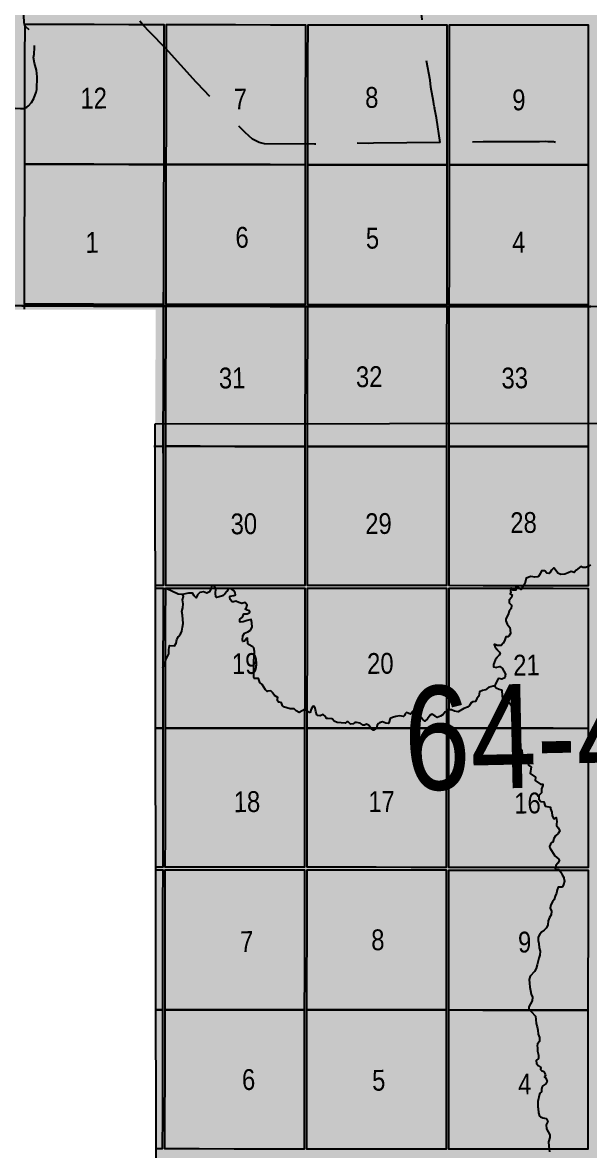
# Model space of a CAD drawing. Extents: x 405326 to 424052, y 6044755 to 6062236.
# Drawn here: x 416564.1 to 416780.8, y 6049829.3 to 6050260.4 of the extents above; entities that cross this region are included whole.
import ezdxf

# ---------------------------------------------------------------- set-up
doc = ezdxf.new("R2010")
doc.units = 0
doc.header["$LTSCALE"] = 5
doc.linetypes.add('DASHED2', pattern=[9.525, 6.35, -3.175])
for name, color, linetype in [('Quarters', 8, 'Continuous'), ('RoadSeg', 57, 'DASHED2'), ('T-WATER', 160, 'Continuous'), ('Townships', 57, 'Continuous')]:
    doc.layers.add(name, color=color, linetype=linetype)
doc.layers.add('ROUTE-MAP-BACKGROUND-H', color=7, linetype='Continuous', true_color=0xf0ebff)
doc.styles.add('120', font='ARIALN.TTF', dxfattribs={"height": 13})

msp = doc.modelspace()

# ---------------------------------------------------------------- hatches: boundary and pattern name
at = {"layer": 'ROUTE-MAP-BACKGROUND-H'}
h = msp.add_hatch(color=256, dxfattribs=at)
h.dxf.hatch_style = 1
h.paths.add_polyline_path([(417500.313, 6050470.993), (417499.828, 6050583.719), (417489.556, 6051448.866), (416064.545, 6051448.577), (416073.609, 6050477.938), (416071.924, 6050150.968), (416104.424, 6050150.804), (416615.018, 6050150.686), (416614.752, 6050098.449), (417501.84, 6050099.469), (417600.187, 6050099.469), (417600.187, 6050157.259), (417501.84, 6050157.777)])
h = msp.add_hatch(color=256, dxfattribs=at)
h.dxf.hatch_style = 1
h.paths.add_polyline_path([(416614.74, 6050107.04), (417600.353, 6050108.36), (417601.524, 6049233.335), (416615.912, 6049232.015)])

# ---------------------------------------------------------------- linework, layer by layer
at = {"layer": 'Quarters', "flags": 128}
for points in [[(416618.069, 6050219.484), (416618.049, 6050206.111), (416604.692, 6050206.153), (416591.335, 6050206.195), (416577.978, 6050206.236), (416564.956, 6050206.277), (416564.981, 6050219.654), (416565.005, 6050233.03), (416565.03, 6050246.407), (416565.055, 6050259.783), (416578.073, 6050259.739), (416591.425, 6050259.694), (416604.777, 6050259.648), (416618.128, 6050259.603), (416618.109, 6050246.23), (416618.089, 6050232.857)], [(416672.182, 6050219.43), (416672.167, 6050206.055), (416658.805, 6050206.069), (416645.442, 6050206.083), (416632.08, 6050206.097), (416619.052, 6050206.11), (416619.072, 6050219.483), (416619.092, 6050232.856), (416619.112, 6050246.229), (416619.132, 6050259.602), (416632.154, 6050259.59), (416645.51, 6050259.578), (416658.867, 6050259.565), (416672.224, 6050259.553), (416672.21, 6050246.178), (416672.196, 6050232.804)], [(416726.281, 6050219.385), (416726.272, 6050206.01), (416712.913, 6050206.021), (416699.554, 6050206.032), (416686.195, 6050206.043), (416673.171, 6050206.054), (416673.185, 6050219.429), (416673.199, 6050232.803), (416673.213, 6050246.178), (416673.228, 6050259.552), (416686.247, 6050259.542), (416699.601, 6050259.531), (416712.955, 6050259.521), (416726.309, 6050259.511), (416726.3, 6050246.135), (416726.291, 6050232.76)], [(416780.365, 6050219.352), (416780.36, 6050205.977), (416767.005, 6050205.985), (416753.65, 6050205.993), (416740.295, 6050206.001), (416727.275, 6050206.009), (416727.284, 6050219.384), (416727.294, 6050232.759), (416727.303, 6050246.135), (416727.313, 6050259.51), (416740.329, 6050259.502), (416753.68, 6050259.494), (416767.031, 6050259.487), (416780.381, 6050259.479), (416780.376, 6050246.103), (416780.371, 6050232.728)], [(416617.99, 6050165.993), (416617.97, 6050152.62), (416604.608, 6050152.658), (416591.246, 6050152.696), (416577.884, 6050152.734), (416564.856, 6050152.771), (416564.881, 6050166.147), (416564.906, 6050179.524), (416564.931, 6050192.9), (416564.956, 6050206.277), (416577.978, 6050206.236), (416591.335, 6050206.195), (416604.692, 6050206.153), (416618.049, 6050206.111), (416618.029, 6050192.739), (416618.009, 6050179.366)], [(416672.125, 6050165.932), (416672.111, 6050152.558), (416658.743, 6050152.573), (416645.375, 6050152.589), (416632.007, 6050152.604), (416618.973, 6050152.619), (416618.993, 6050165.992), (416619.013, 6050179.365), (416619.032, 6050192.738), (416619.052, 6050206.11), (416632.08, 6050206.097), (416645.442, 6050206.083), (416658.805, 6050206.069), (416672.167, 6050206.055), (416672.153, 6050192.681), (416672.139, 6050179.306)], [(416726.244, 6050165.884), (416726.235, 6050152.508), (416712.876, 6050152.517), (416699.517, 6050152.525), (416686.148, 6050152.541), (416673.114, 6050152.556), (416673.128, 6050165.931), (416673.143, 6050179.306), (416673.157, 6050192.68), (416673.171, 6050206.054), (416686.195, 6050206.043), (416699.554, 6050206.032), (416712.913, 6050206.021), (416726.272, 6050206.01), (416726.262, 6050192.634), (416726.253, 6050179.259)], [(416780.344, 6050165.85), (416780.339, 6050152.475), (416766.98, 6050152.483), (416753.621, 6050152.491), (416740.262, 6050152.5), (416727.238, 6050152.508), (416727.247, 6050165.883), (416727.256, 6050179.258), (416727.266, 6050192.634), (416727.275, 6050206.009), (416740.295, 6050206.001), (416753.65, 6050205.993), (416767.005, 6050205.985), (416780.36, 6050205.977), (416780.355, 6050192.601), (416780.349, 6050179.226)]]:
    msp.add_lwpolyline(points, close=True, dxfattribs=at)
at = {"layer": 'Quarters'}
for points in [[(416617.977, 6050157.379), (416617.97, 6050152.62), (416604.608, 6050152.658), (416591.246, 6050152.696), (416577.884, 6050152.734), (416564.856, 6050152.771), (416564.865, 6050157.368)], [(416672.116, 6050157.391), (416672.111, 6050152.558), (416658.743, 6050152.573), (416645.375, 6050152.589), (416632.007, 6050152.604), (416618.973, 6050152.619), (416618.98, 6050157.38)], [(416726.238, 6050157.402), (416726.235, 6050152.508), (416712.876, 6050152.517), (416699.517, 6050152.525), (416686.148, 6050152.541), (416673.114, 6050152.556), (416673.119, 6050157.391)], [(416780.341, 6050157.414), (416780.339, 6050152.475), (416766.98, 6050152.483), (416753.621, 6050152.491), (416740.262, 6050152.5), (416727.238, 6050152.508), (416727.241, 6050157.403)], [(416614.307, 6050098.45), (416617.892, 6050098.439), (416617.888, 6050095.751)], [(416614.752, 6050098.449), (416617.892, 6050098.439), (416617.873, 6050085.061), (416617.854, 6050071.683), (416617.836, 6050058.305), (416617.817, 6050045.261), (416614.823, 6050045.272)], [(416618.892, 6050095.752), (416618.895, 6050098.438), (416631.933, 6050098.424), (416645.305, 6050098.411), (416658.677, 6050098.397), (416672.05, 6050098.383), (416672.047, 6050095.806)], [(416673.05, 6050095.807), (416673.053, 6050098.382), (416686.087, 6050098.371), (416699.455, 6050098.36), (416712.824, 6050098.349), (416726.192, 6050098.338), (416726.191, 6050095.862)], [(416727.194, 6050095.863), (416727.196, 6050098.337), (416740.226, 6050098.33), (416753.59, 6050098.322), (416766.955, 6050098.314), (416780.319, 6050098.306), (416780.318, 6050095.917)], [(416614.825, 6050044.268), (416617.816, 6050044.258), (416617.797, 6050030.88), (416617.778, 6050017.502), (416617.76, 6050004.124), (416617.741, 6049990.746), (416614.896, 6049990.757)], [(416614.896, 6049990.757), (416617.741, 6049990.746), (416617.722, 6049977.368), (416617.704, 6049963.991), (416617.685, 6049950.613), (416617.667, 6049937.569), (416614.967, 6049937.58)], [(416614.969, 6049936.577), (416617.665, 6049936.566), (416617.647, 6049923.188), (416617.628, 6049909.81), (416617.61, 6049896.432), (416617.591, 6049883.054), (416615.04, 6049883.065)], [(416615.04, 6049883.065), (416617.591, 6049883.054), (416617.573, 6049869.676), (416617.554, 6049856.298), (416617.536, 6049842.92), (416617.518, 6049829.877), (416615.112, 6049829.888)]]:
    msp.add_lwpolyline(points, dxfattribs=at)
at = {"layer": 'Quarters', "flags": 128}
for points in [[(416564.852, 6050150.811), (416564.855, 6050152.102), (416577.883, 6050152.065), (416591.245, 6050152.027), (416604.607, 6050151.989), (416617.969, 6050151.951), (416617.967, 6050150.82)], [(416618.971, 6050150.82), (416618.972, 6050151.95), (416632.006, 6050151.935), (416645.374, 6050151.92), (416658.742, 6050151.904), (416672.11, 6050151.889), (416672.109, 6050150.829)], [(416673.112, 6050150.829), (416673.114, 6050151.888), (416686.148, 6050151.872), (416699.516, 6050151.856), (416712.875, 6050151.848), (416726.234, 6050151.84), (416726.233, 6050150.838)], [(416727.237, 6050150.838), (416727.237, 6050151.839), (416740.262, 6050151.831), (416753.621, 6050151.823), (416766.98, 6050151.814), (416780.338, 6050151.806), (416780.338, 6050150.847)]]:
    msp.add_lwpolyline(points, dxfattribs=at)
at = {"layer": 'Quarters'}
for points in [[(416672.065, 6050111.759), (416672.05, 6050098.383), (416658.677, 6050098.397), (416645.305, 6050098.411), (416631.933, 6050098.424), (416618.895, 6050098.438), (416618.914, 6050111.816), (416618.933, 6050125.193), (416618.953, 6050138.572), (416618.972, 6050151.95), (416632.006, 6050151.935), (416645.374, 6050151.92), (416658.742, 6050151.904), (416672.11, 6050151.889), (416672.095, 6050138.512), (416672.079, 6050125.136)], [(416726.203, 6050111.713), (416726.192, 6050098.338), (416712.824, 6050098.349), (416699.455, 6050098.36), (416686.087, 6050098.371), (416673.053, 6050098.382), (416673.068, 6050111.758), (416673.083, 6050125.135), (416673.098, 6050138.511), (416673.114, 6050151.888), (416686.148, 6050151.872), (416699.516, 6050151.856), (416712.875, 6050151.848), (416726.234, 6050151.84), (416726.223, 6050138.464), (416726.213, 6050125.088)], [(416780.324, 6050111.681), (416780.319, 6050098.306), (416766.955, 6050098.314), (416753.59, 6050098.322), (416740.226, 6050098.33), (416727.196, 6050098.337), (416727.206, 6050111.713), (416727.216, 6050125.088), (416727.227, 6050138.463), (416727.237, 6050151.839), (416740.262, 6050151.831), (416753.621, 6050151.823), (416766.98, 6050151.814), (416780.338, 6050151.806), (416780.333, 6050138.431), (416780.328, 6050125.056)], [(416672.005, 6050058.254), (416671.99, 6050045.212), (416658.614, 6050045.225), (416645.238, 6050045.237), (416631.862, 6050045.249), (416618.821, 6050045.26), (416618.839, 6050058.304), (416618.858, 6050071.682), (416618.877, 6050085.06), (416618.895, 6050098.438), (416631.933, 6050098.424), (416645.305, 6050098.411), (416658.677, 6050098.397), (416672.05, 6050098.383), (416672.035, 6050085.007), (416672.02, 6050071.631)], [(416726.162, 6050058.212), (416726.152, 6050045.171), (416712.779, 6050045.181), (416699.406, 6050045.192), (416686.033, 6050045.202), (416672.994, 6050045.212), (416673.008, 6050058.253), (416673.023, 6050071.63), (416673.038, 6050085.006), (416673.053, 6050098.382), (416686.087, 6050098.371), (416699.455, 6050098.36), (416712.824, 6050098.349), (416726.192, 6050098.338), (416726.182, 6050084.963), (416726.172, 6050071.587)], [(416780.305, 6050058.181), (416780.301, 6050045.141), (416766.931, 6050045.148), (416753.561, 6050045.156), (416740.191, 6050045.163), (416727.156, 6050045.171), (416727.165, 6050058.212), (416727.175, 6050071.587), (416727.186, 6050084.962), (416727.196, 6050098.337), (416740.226, 6050098.33), (416753.59, 6050098.322), (416766.955, 6050098.314), (416780.319, 6050098.306), (416780.315, 6050084.931), (416780.31, 6050071.556)], [(416671.945, 6050004.081), (416671.93, 6049990.704), (416658.55, 6049990.715), (416645.17, 6049990.725), (416631.79, 6049990.736), (416618.744, 6049990.746), (416618.763, 6050004.124), (416618.782, 6050017.501), (416618.8, 6050030.879), (416618.819, 6050044.257), (416631.861, 6050044.246), (416645.237, 6050044.234), (416658.613, 6050044.221), (416671.989, 6050044.209), (416671.975, 6050030.833), (416671.96, 6050017.457)], [(416726.122, 6050004.043), (416726.112, 6049990.667), (416712.734, 6049990.676), (416699.355, 6049990.686), (416685.977, 6049990.695), (416672.933, 6049990.704), (416672.948, 6050004.08), (416672.963, 6050017.456), (416672.978, 6050030.832), (416672.993, 6050044.209), (416686.032, 6050044.199), (416699.405, 6050044.189), (416712.778, 6050044.178), (416726.152, 6050044.168), (416726.142, 6050030.793), (416726.132, 6050017.418)], [(416780.287, 6050004.013), (416780.283, 6049990.638), (416766.907, 6049990.645), (416753.532, 6049990.652), (416740.156, 6049990.66), (416727.115, 6049990.667), (416727.125, 6050004.042), (416727.135, 6050017.417), (416727.145, 6050030.792), (416727.155, 6050044.168), (416740.19, 6050044.16), (416753.561, 6050044.153), (416766.931, 6050044.145), (416780.301, 6050044.137), (416780.296, 6050030.763), (416780.292, 6050017.388)], [(416671.886, 6049950.575), (416671.872, 6049937.534), (416658.488, 6049937.543), (416645.104, 6049937.551), (416631.72, 6049937.56), (416618.67, 6049937.568), (416618.688, 6049950.612), (416618.707, 6049963.99), (416618.725, 6049977.368), (416618.744, 6049990.746), (416631.79, 6049990.736), (416645.17, 6049990.725), (416658.55, 6049990.715), (416671.93, 6049990.704), (416671.916, 6049977.328), (416671.901, 6049963.952)], [(416726.082, 6049950.542), (416726.072, 6049937.501), (416712.69, 6049937.509), (416699.307, 6049937.517), (416685.924, 6049937.525), (416672.875, 6049937.533), (416672.889, 6049950.575), (416672.904, 6049963.951), (416672.919, 6049977.327), (416672.933, 6049990.704), (416685.977, 6049990.695), (416699.355, 6049990.686), (416712.734, 6049990.676), (416726.112, 6049990.667), (416726.102, 6049977.292), (416726.092, 6049963.917)], [(416780.27, 6049950.513), (416780.266, 6049937.473), (416766.885, 6049937.48), (416753.504, 6049937.487), (416740.122, 6049937.493), (416727.076, 6049937.5), (416727.085, 6049950.541), (416727.095, 6049963.916), (416727.105, 6049977.292), (416727.115, 6049990.667), (416740.156, 6049990.66), (416753.532, 6049990.652), (416766.907, 6049990.645), (416780.283, 6049990.638), (416780.279, 6049977.263), (416780.274, 6049963.888)], [(416671.827, 6049896.402), (416671.813, 6049883.026), (416658.424, 6049883.033), (416645.036, 6049883.04), (416631.648, 6049883.047), (416618.595, 6049883.054), (416618.613, 6049896.432), (416618.632, 6049909.809), (416618.65, 6049923.187), (416618.669, 6049936.565), (416631.718, 6049936.557), (416645.102, 6049936.548), (416658.487, 6049936.539), (416671.871, 6049936.531), (416671.856, 6049923.154), (416671.842, 6049909.778)], [(416726.042, 6049896.372), (416726.032, 6049882.997), (416712.645, 6049883.004), (416699.257, 6049883.011), (416685.869, 6049883.018), (416672.816, 6049883.025), (416672.83, 6049896.401), (416672.845, 6049909.777), (416672.86, 6049923.154), (416672.874, 6049936.53), (416685.923, 6049936.522), (416699.306, 6049936.514), (416712.689, 6049936.506), (416726.072, 6049936.498), (416726.062, 6049923.122), (416726.052, 6049909.747)], [(416780.253, 6049896.345), (416780.249, 6049882.97), (416766.862, 6049882.977), (416753.475, 6049882.983), (416740.088, 6049882.99), (416727.036, 6049882.996), (416727.045, 6049896.371), (416727.055, 6049909.747), (416727.065, 6049923.122), (416727.075, 6049936.497), (416740.122, 6049936.49), (416753.503, 6049936.484), (416766.884, 6049936.477), (416780.266, 6049936.47), (416780.261, 6049923.095), (416780.257, 6049909.72)], [(416671.769, 6049842.897), (416671.755, 6049829.855), (416658.363, 6049829.861), (416644.971, 6049829.866), (416631.579, 6049829.871), (416618.521, 6049829.876), (416618.539, 6049842.92), (416618.558, 6049856.298), (416618.576, 6049869.676), (416618.595, 6049883.054), (416631.648, 6049883.047), (416645.036, 6049883.04), (416658.424, 6049883.033), (416671.813, 6049883.026), (416671.798, 6049869.649), (416671.784, 6049856.273)], [(416726.003, 6049842.871), (416725.994, 6049829.83), (416712.602, 6049829.836), (416699.209, 6049829.842), (416685.817, 6049829.848), (416672.758, 6049829.855), (416672.772, 6049842.896), (416672.787, 6049856.273), (416672.801, 6049869.649), (416672.816, 6049883.025), (416685.869, 6049883.018), (416699.257, 6049883.011), (416712.645, 6049883.004), (416726.032, 6049882.997), (416726.023, 6049869.621), (416726.013, 6049856.246)], [(416780.236, 6049842.846), (416780.232, 6049829.805), (416766.84, 6049829.811), (416753.448, 6049829.817), (416740.055, 6049829.824), (416726.997, 6049829.83), (416727.007, 6049842.87), (416727.016, 6049856.246), (416727.026, 6049869.621), (416727.036, 6049882.996), (416740.088, 6049882.99), (416753.475, 6049882.983), (416766.862, 6049882.977), (416780.249, 6049882.97), (416780.245, 6049869.595), (416780.24, 6049856.221)]]:
    msp.add_lwpolyline(points, close=True, dxfattribs=at)
at = {"layer": 'RoadSeg'}
for p, q in [((416568.631, 6050250.891), (416568.682, 6050251.623)), ((416631.002, 6050237.018), (416630.49, 6050237.639))]:
    msp.add_line(p, q, dxfattribs=at)
at = {"layer": 'RoadSeg', "flags": 128}
for points in [[(416723.795, 6050214.546), (416722.331, 6050223.962), (416721.517, 6050227.771), (416721.642, 6050228.173), (416721.471, 6050228.402), (416721.132, 6050230.258), (416720.185, 6050235.66), (416719.86, 6050238.414), (416716.658, 6050255.977), (416716.549, 6050257.97), (416716.81, 6050261.336), (416716.712, 6050262.797), (416715.471, 6050267.961), (416715.042, 6050270.912), (416714.456, 6050273.428), (416714.399, 6050274.524), (416714.783, 6050278.392), (416715.201, 6050280.629), (416721.85, 6050304.224), (416723.254, 6050308.578), (416725.006, 6050315.336), (416725.568, 6050321.735), (416725.514, 6050325.825), (416725.958, 6050334.65), (416727.817, 6050341.044), (416728.234, 6050343.348), (416728.16, 6050345.243), (416726.566, 6050349.833), (416725.177, 6050357.221), (416725.594, 6050359.493), (416727.428, 6050365.553), (416734.067, 6050384.922), (416736.773, 6050392.199), (416740.216, 6050400.755), (416740.558, 6050401.894), (416740.698, 6050403.128), (416740.639, 6050404.324), (416740.311, 6050405.681)], [(416630.49, 6050237.639), (416618.77, 6050250.596), (416612.919, 6050256.626), (416609.993, 6050259.69), (416608.764, 6050261.161), (416584.304, 6050286.587), (416578.619, 6050292.62), (416574.233, 6050297.084), (416573.192, 6050297.528), (416572.062, 6050297.503), (416570.711, 6050296.876), (416570.307, 6050296.516), (416569.929, 6050296.094), (416569.619, 6050295.653), (416569.317, 6050295.183), (416568.444, 6050292.436), (416566.91, 6050284.819), (416565.881, 6050281.57), (416564.144, 6050277.241), (416564.159, 6050274.979), (416565.081, 6050270.742), (416565.103, 6050269.71), (416564.39, 6050265.703), (416564.537, 6050260.384), (416564.857, 6050259.393), (416565.201, 6050258.868), (416567.54, 6050256.822), (416568.122, 6050256.036), (416568.509, 6050255.046), (416568.813, 6050253.289), (416568.682, 6050251.623)], [(416428.063, 6050240.807), (416431.74, 6050239.954), (416432.917, 6050239.38), (416441.663, 6050230.152), (416442.757, 6050228.779), (416443.5, 6050228.262), (416444.101, 6050228.142), (416448.148, 6050228.694), (416452.836, 6050230.358), (416455.664, 6050230.384), (416456.95, 6050230.877), (416459.409, 6050232.594), (416460.83, 6050233.023), (416461.156, 6050233.329), (416464.689, 6050234.569), (416467.557, 6050235.794), (416471.357, 6050237.006), (416489.775, 6050242.256), (416491.974, 6050242.07), (416501.449, 6050237.648), (416505.939, 6050236.147), (416507.115, 6050235.607), (416507.949, 6050235.491), (416508.756, 6050235.076), (416509.658, 6050234.929), (416510.899, 6050234.457), (416512.167, 6050234.251), (416513.827, 6050234.419), (416515.511, 6050234.987), (416522.599, 6050237.999), (416523.725, 6050238.257), (416524.925, 6050238.149), (416526.63, 6050237.753), (416528.742, 6050236.999), (416531.398, 6050235.659), (416543.539, 6050231.061), (416547.757, 6050229.82), (416553.197, 6050229.004), (416554.967, 6050228.643), (416555.339, 6050228.385), (416556.606, 6050228.246), (416558.279, 6050227.815), (416563.342, 6050227.491), (416564.604, 6050227.584), (416565.726, 6050228.008), (416566.414, 6050228.521), (416567.483, 6050229.841), (416568.416, 6050231.359), (416569.33, 6050233.706), (416569.539, 6050234.842), (416569.737, 6050239.57), (416569.416, 6050242.158), (416568.694, 6050244.804), (416568.316, 6050246.959), (416568.554, 6050248.261), (416568.631, 6050250.891)], [(416723.795, 6050214.546), (416698.251, 6050214.334), (416696.458, 6050214.196), (416690.568, 6050214.27), (416685.052, 6050213.986), (416675.674, 6050213.852), (416656.641, 6050214.045), (416654.535, 6050214.533), (416651.946, 6050215.842), (416649.198, 6050218.345), (416643.821, 6050223.985), (416641.443, 6050226.296), (416641.134, 6050226.789), (416637.228, 6050230.53), (416631.002, 6050237.018)], [(416767.808, 6050214.487), (416767.004, 6050214.736), (416764.876, 6050214.723), (416764.073, 6050214.906), (416761.715, 6050214.723), (416757.954, 6050214.842), (416740.19, 6050214.796), (416733.509, 6050214.554), (416723.795, 6050214.546)]]:
    msp.add_lwpolyline(points, dxfattribs=at)
at = {"layer": 'ROUTE-MAP-BACKGROUND-H'}
msp.add_lwpolyline([(416614.74, 6050107.04), (417600.353, 6050108.36), (417601.524, 6049233.335), (416615.912, 6049232.015)], close=True, dxfattribs=at)
at = {"layer": 'T-WATER'}
for points in [[(416781.272, 6050053.074), (416780.268, 6050052.544), (416779.388, 6050052.078), (416778.268, 6050052.043), (416777.483, 6050052.504), (416775.687, 6050051.078), (416774.935, 6050050.179), (416773.795, 6050050.596), (416772.693, 6050050.021), (416771.421, 6050049.594), (416769.89, 6050049.432), (416768.769, 6050049.986), (416767.262, 6050051.84), (416767.129, 6050051.884), (416766.332, 6050051.094), (416765.657, 6050050.055), (416765.387, 6050049.8), (416764.548, 6050049.988), (416763.732, 6050050.789), (416762.503, 6050050.858), (416761.998, 6050049.679), (416761.319, 6050048.695), (416761.053, 6050048.507), (416759.873, 6050048.417), (416758.413, 6050048.617), (416756.635, 6050048.059), (416756.076, 6050045.823), (416755.541, 6050045.178), (416755.311, 6050044.9), (416754.929, 6050044.176), (416754.704, 6050043.749), (416753.96, 6050044.176), (416752.697, 6050044.901), (416752.708, 6050044.177), (416752.719, 6050043.465), (416751.572, 6050043.463), (416751, 6050044.178), (416750.87, 6050044.341), (416750.834, 6050044.178), (416750.652, 6050043.346), (416750.705, 6050042.453), (416750.459, 6050042.067), (416751.238, 6050041.618), (416750.972, 6050040.611), (416750.157, 6050039.569), (416750.099, 6050038.559), (416750.826, 6050037.896), (416750.99, 6050037.645), (416750.899, 6050036.427), (416750.101, 6050035.446), (416749.726, 6050034.136), (416748.889, 6050032.503), (416748.866, 6050031.668), (416749.321, 6050030.462), (416750.331, 6050029.216), (416750.546, 6050028.25), (416750.582, 6050026.91), (416749.956, 6050025.844), (416749.745, 6050025.666), (416748.816, 6050025.634), (416748.344, 6050024.033), (416747.808, 6050023.161), (416747.012, 6050022.273), (416745.635, 6050022.321), (416744.655, 6050022.705), (416744.351, 6050022.674), (416744.745, 6050021.633), (416745.356, 6050020.926), (416745.558, 6050020.581), (416746.42, 6050019.796), (416746.622, 6050019.291), (416746.299, 6050018.577), (416745.453, 6050017.704), (416745.283, 6050017.431), (416744.804, 6050016.665)], [(416781.272, 6050053.074), (416780.268, 6050052.544), (416779.388, 6050052.078), (416778.268, 6050052.043), (416777.483, 6050052.504), (416775.687, 6050051.078), (416774.935, 6050050.179), (416773.795, 6050050.596), (416772.693, 6050050.021), (416771.421, 6050049.594), (416769.89, 6050049.432), (416768.769, 6050049.986), (416767.262, 6050051.84), (416767.129, 6050051.884), (416766.332, 6050051.094), (416765.657, 6050050.055), (416765.387, 6050049.8), (416764.548, 6050049.988), (416763.732, 6050050.789), (416762.503, 6050050.858), (416761.998, 6050049.679), (416761.319, 6050048.695), (416761.053, 6050048.507), (416759.873, 6050048.417), (416758.413, 6050048.617), (416756.635, 6050048.059), (416756.076, 6050045.823), (416755.541, 6050045.178), (416755.311, 6050044.9), (416754.929, 6050044.176), (416754.704, 6050043.749), (416753.96, 6050044.176), (416752.697, 6050044.901), (416752.708, 6050044.177), (416752.719, 6050043.465), (416751.572, 6050043.463), (416751, 6050044.178), (416750.87, 6050044.341), (416750.834, 6050044.178), (416750.652, 6050043.346), (416750.705, 6050042.453), (416750.459, 6050042.067), (416751.238, 6050041.618), (416750.972, 6050040.611), (416750.157, 6050039.569), (416750.099, 6050038.559), (416750.826, 6050037.896), (416750.99, 6050037.645), (416750.899, 6050036.427), (416750.101, 6050035.446), (416749.726, 6050034.136), (416748.889, 6050032.503), (416748.866, 6050031.668), (416749.321, 6050030.462), (416750.331, 6050029.216), (416750.546, 6050028.25), (416750.582, 6050026.91), (416749.956, 6050025.844), (416749.745, 6050025.666), (416748.816, 6050025.634), (416748.344, 6050024.033), (416747.808, 6050023.161), (416747.012, 6050022.273), (416745.635, 6050022.321), (416744.655, 6050022.705), (416744.351, 6050022.674), (416744.745, 6050021.633), (416745.356, 6050020.926), (416745.558, 6050020.581), (416746.42, 6050019.796), (416746.622, 6050019.291), (416746.299, 6050018.577), (416745.453, 6050017.704), (416745.283, 6050017.431), (416744.804, 6050016.665)], [(416637.917, 6050042.35), (416637.993, 6050043.844), (416637.795, 6050044.264), (416637.459, 6050044.977), (416636.739, 6050045.224), (416636.325, 6050045.029), (416636.144, 6050044.265), (416636.082, 6050044.003), (416635.553, 6050042.832), (416634.53, 6050042.349), (416633.254, 6050042.76), (416631.807, 6050042.537), (416631.025, 6050041.624), (416630.486, 6050040.463), (416629.675, 6050041.322), (416629.017, 6050042.347), (416627.495, 6050042.29), (416625.125, 6050041.779)], [(416637.917, 6050042.35), (416637.993, 6050043.844), (416637.795, 6050044.264), (416637.459, 6050044.977), (416636.739, 6050045.224), (416636.325, 6050045.029), (416636.144, 6050044.265), (416636.082, 6050044.003), (416635.553, 6050042.832), (416634.53, 6050042.349), (416633.254, 6050042.76), (416631.807, 6050042.537), (416631.025, 6050041.624), (416630.486, 6050040.463), (416629.675, 6050041.322), (416629.017, 6050042.347), (416627.495, 6050042.29), (416625.125, 6050041.779)], [(416617.738, 6050013.769), (416617.923, 6050014.461), (416618.479, 6050015.607), (416618.745, 6050016.371), (416618.911, 6050016.849), (416619.246, 6050017.525), (416620.024, 6050019.098), (416620.058, 6050020.728), (416620.227, 6050022.247), (416622.19, 6050022.173), (416622.806, 6050023.229), (416623.13, 6050024.583), (416623.699, 6050025.707), (416624.452, 6050026.657), (416624.949, 6050027.835), (416625.241, 6050029.249), (416625.435, 6050030.758), (416625.279, 6050033.912), (416625.013, 6050035.314), (416625.375, 6050036.628), (416625.463, 6050038.222), (416625.279, 6050039.693), (416625.628, 6050041.023), (416625.125, 6050041.779)], [(416625.125, 6050041.779), (416623.613, 6050041.899), (416619.036, 6050044.059), (416618.784, 6050044.04), (416618.2, 6050043.998), (416617.78, 6050043.968)], [(416673.924, 6049996.584), (416673.087, 6049997.114), (416672.906, 6049997.293), (416672.581, 6049997.615), (416672.093, 6049997.906), (416671.903, 6049997.792), (416671.038, 6049997.272), (416669.842, 6049996.699), (416668.754, 6049997.296), (416667.94, 6049998.107), (416666.442, 6049998.155), (416663.825, 6049998.853), (416663.461, 6049999.263), (416663.191, 6049999.998), (416663.121, 6050000.411), (416662.254, 6050000.667), (416661.934, 6050000.666), (416661.443, 6050001.389), (416661.687, 6050002.482), (416660.404, 6050003.227), (416659.814, 6050004.085), (416659.833, 6050004.25), (416659.035, 6050004.996), (416657.894, 6050004.894), (416657.62, 6050004.754), (416656.964, 6050005.3), (416655.714, 6050007.448), (416654.834, 6050008.186), (416654.236, 6050009.648), (416652.615, 6050009.664), (416652.448, 6050010.284), (416652.56, 6050013.477), (416652.538, 6050016.8), (416652.593, 6050017.497), (416652.789, 6050019.968), (416652.537, 6050021.354), (416652.181, 6050021.738), (416650.453, 6050022.7), (416650.25, 6050022.992), (416650.149, 6050025.151), (416649.757, 6050024.929), (416648.962, 6050024), (416648.246, 6050023.876), (416648.155, 6050024.48), (416648.28, 6050026.019), (416648.958, 6050027.035), (416650.269, 6050027.479), (416651.247, 6050028.181), (416651.905, 6050029.307), (416651.745, 6050030.945), (416651.517, 6050032.195), (416649.99, 6050031.908), (416648.452, 6050031.368), (416647.319, 6050031.261), (416647.148, 6050031.329), (416647.105, 6050032.35), (416648.174, 6050033.061), (416648.743, 6050034.406), (416649.976, 6050034.422), (416650.712, 6050034.717), (416650.942, 6050035.185), (416650.86, 6050035.576), (416649.913, 6050035.846), (416649.22, 6050036.231), (416649.64, 6050036.45), (416649.95, 6050037.696), (416649.199, 6050038.68), (416647.978, 6050038.285), (416646.793, 6050038.712), (416645.652, 6050039.266), (416645.195, 6050039.117), (416644.692, 6050038.954), (416644.235, 6050038.939), (416643.474, 6050039.838), (416643.274, 6050040.828), (416643.485, 6050041.139), (416644.916, 6050041.377), (416645.198, 6050041.54), (416645.503, 6050041.717), (416645.404, 6050042.377), (416645.2, 6050042.65), (416644.69, 6050043.331), (416643.773, 6050044.092), (416642.779, 6050044.089), (416642.195, 6050042.981), (416641.392, 6050042.096), (416640.482, 6050041.31), (416639.238, 6050040.832), (416638.286, 6050040.627), (416638.016, 6050040.883), (416637.917, 6050042.35)], [(416673.924, 6049996.584), (416673.087, 6049997.114), (416672.906, 6049997.293), (416672.581, 6049997.615), (416672.093, 6049997.906), (416671.903, 6049997.792), (416671.038, 6049997.272), (416669.842, 6049996.699), (416668.754, 6049997.296), (416667.94, 6049998.107), (416666.442, 6049998.155), (416663.825, 6049998.853), (416663.461, 6049999.263), (416663.191, 6049999.998), (416663.121, 6050000.411), (416662.254, 6050000.667), (416661.934, 6050000.666), (416661.443, 6050001.389), (416661.687, 6050002.482), (416660.404, 6050003.227), (416659.814, 6050004.085), (416659.833, 6050004.25), (416659.035, 6050004.996), (416657.894, 6050004.894), (416657.62, 6050004.754), (416656.964, 6050005.3), (416655.714, 6050007.448), (416654.834, 6050008.186), (416654.236, 6050009.648), (416652.615, 6050009.664), (416652.448, 6050010.284), (416652.56, 6050013.477), (416652.538, 6050016.8), (416652.593, 6050017.497), (416652.789, 6050019.968), (416652.537, 6050021.354), (416652.181, 6050021.738), (416650.453, 6050022.7), (416650.25, 6050022.992), (416650.149, 6050025.151), (416649.757, 6050024.929), (416648.962, 6050024), (416648.246, 6050023.876), (416648.155, 6050024.48), (416648.28, 6050026.019), (416648.958, 6050027.035), (416650.269, 6050027.479), (416651.247, 6050028.181), (416651.905, 6050029.307), (416651.745, 6050030.945), (416651.517, 6050032.195), (416649.99, 6050031.908), (416648.452, 6050031.368), (416647.319, 6050031.261), (416647.148, 6050031.329), (416647.105, 6050032.35), (416648.174, 6050033.061), (416648.743, 6050034.406), (416649.976, 6050034.422), (416650.712, 6050034.717), (416650.942, 6050035.185), (416650.86, 6050035.576), (416649.913, 6050035.846), (416649.22, 6050036.231), (416649.64, 6050036.45), (416649.95, 6050037.696), (416649.199, 6050038.68), (416647.978, 6050038.285), (416646.793, 6050038.712), (416645.652, 6050039.266), (416645.195, 6050039.117), (416644.692, 6050038.954), (416644.235, 6050038.939), (416643.474, 6050039.838), (416643.274, 6050040.828), (416643.485, 6050041.139), (416644.916, 6050041.377), (416645.198, 6050041.54), (416645.503, 6050041.717), (416645.404, 6050042.377), (416645.2, 6050042.65), (416644.69, 6050043.331), (416643.773, 6050044.092), (416642.779, 6050044.089), (416642.195, 6050042.981), (416641.392, 6050042.096), (416640.482, 6050041.31), (416639.238, 6050040.832), (416638.286, 6050040.627), (416638.016, 6050040.883), (416637.917, 6050042.35)], [(416744.804, 6050016.665), (416744.086, 6050015.044), (416744.191, 6050014.153), (416745.239, 6050013.94), (416745.384, 6050014.062), (416746.499, 6050014.26), (416747.491, 6050013.598), (416748.135, 6050012.476), (416748.659, 6050011.347), (416748.422, 6050009.892), (416747.268, 6050009.48), (416746.293, 6050009.702), (416745.901, 6050009.509), (416745.262, 6050008.458), (416744.71, 6050007.283), (416744.694, 6050006.745)], [(416744.804, 6050016.665), (416744.086, 6050015.044), (416744.191, 6050014.153), (416745.239, 6050013.94), (416745.384, 6050014.062), (416746.499, 6050014.26), (416747.491, 6050013.598), (416748.135, 6050012.476), (416748.659, 6050011.347), (416748.422, 6050009.892), (416747.268, 6050009.48), (416746.293, 6050009.702), (416745.901, 6050009.509), (416745.262, 6050008.458), (416744.71, 6050007.283), (416744.694, 6050006.745)], [(416744.694, 6050006.745), (416743.977, 6050006.751), (416742.242, 6050006.226), (416741.078, 6050005.395), (416739.93, 6050005.061), (416738.775, 6050004.545), (416738.464, 6050002.943), (416737.807, 6050002.016), (416737.304, 6050000.845), (416736.275, 6050000.763), (416735.626, 6050000.445), (416735.001, 6049999.429), (416734.198, 6049998.698), (416732.819, 6049998.214), (416730.664, 6049996.938), (416729.245, 6049997.141), (416728.028, 6049997.723), (416727.085, 6049997.686), (416726.592, 6049997.667), (416726.081, 6049997.245), (416725.685, 6049996.916), (416724.913, 6049995.921), (416723.897, 6049995.262), (416722.569, 6049994.815), (416721.752, 6049995.306), (416721.658, 6049995.474), (416720.546, 6049996.005), (416719.958, 6049995.7), (416718.871, 6049994.247), (416717.93, 6049993.441), (416716.946, 6049994.125), (416716.218, 6049995.122), (416715.105, 6049995.681), (416714.336, 6049996.556), (416714.259, 6049996.845), (416713.49, 6049997.172), (416713.268, 6049997.083), (416712.346, 6049996.009), (416711.477, 6049996.447), (416710.897, 6049996.639), (416710.36, 6049996.172), (416710.138, 6049995.537), (416709.676, 6049995.183), (416708.196, 6049995.393), (416706.779, 6049995.184), (416705.501, 6049994.791), (416704.678, 6049994.401), (416704.137, 6049992.751), (416704.002, 6049992.533), (416702.971, 6049992.59), (416701.732, 6049993.175), (416700.511, 6049992.784), (416700.147, 6049992.522), (416699.673, 6049991.888), (416699.381, 6049990.709), (416699.34, 6049990.545), (416699.32, 6049990.533), (416698.228, 6049989.893), (416697.275, 6049990.609), (416697.211, 6049990.711), (416696.746, 6049991.454), (416696.659, 6049991.754), (416695.548, 6049992.23), (416694.863, 6049991.905), (416694.249, 6049991.884), (416693.133, 6049992.57), (416691.757, 6049992.838), (416691.086, 6049992.814), (416690.541, 6049992.398), (416689.518, 6049992.194), (416688.557, 6049993.075), (416688.097, 6049993.085), (416687.376, 6049992.615), (416684.39, 6049992.867), (416683.282, 6049993.429), (416682.611, 6049994.098), (416682.31, 6049994.282), (416680.822, 6049994.436), (416680.351, 6049994.403), (416679.928, 6049995.215), (416679.015, 6049995.894), (416677.877, 6049995.417), (416676.79, 6049995.596), (416676.627, 6049995.782), (416676.189, 6049997.022), (416675.919, 6049998.396), (416675.395, 6049999.127), (416675.02, 6049999.041), (416674.393, 6049997.986), (416674.061, 6049996.681), (416673.924, 6049996.584)], [(416744.694, 6050006.745), (416743.977, 6050006.751), (416742.242, 6050006.226), (416741.078, 6050005.395), (416739.93, 6050005.061), (416738.775, 6050004.545), (416738.464, 6050002.943), (416737.807, 6050002.016), (416737.304, 6050000.845), (416736.275, 6050000.763), (416735.626, 6050000.445), (416735.001, 6049999.429), (416734.198, 6049998.698), (416732.819, 6049998.214), (416730.664, 6049996.938), (416729.245, 6049997.141), (416728.028, 6049997.723), (416727.085, 6049997.686), (416726.592, 6049997.667), (416726.081, 6049997.245), (416725.685, 6049996.916), (416724.913, 6049995.921), (416723.897, 6049995.262), (416722.569, 6049994.815), (416721.752, 6049995.306), (416721.658, 6049995.474), (416720.546, 6049996.005), (416719.958, 6049995.7), (416718.871, 6049994.247), (416717.93, 6049993.441), (416716.946, 6049994.125), (416716.218, 6049995.122), (416715.105, 6049995.681), (416714.336, 6049996.556), (416714.259, 6049996.845), (416713.49, 6049997.172), (416713.268, 6049997.083), (416712.346, 6049996.009), (416711.477, 6049996.447), (416710.897, 6049996.639), (416710.36, 6049996.172), (416710.138, 6049995.537), (416709.676, 6049995.183), (416708.196, 6049995.393), (416706.779, 6049995.184), (416705.501, 6049994.791), (416704.678, 6049994.401), (416704.137, 6049992.751), (416704.002, 6049992.533), (416702.971, 6049992.59), (416701.732, 6049993.175), (416700.511, 6049992.784), (416700.147, 6049992.522), (416699.673, 6049991.888), (416699.381, 6049990.709), (416699.34, 6049990.545), (416699.32, 6049990.533), (416698.228, 6049989.893), (416697.275, 6049990.609), (416697.211, 6049990.711), (416696.746, 6049991.454), (416696.659, 6049991.754), (416695.548, 6049992.23), (416694.863, 6049991.905), (416694.249, 6049991.884), (416693.133, 6049992.57), (416691.757, 6049992.838), (416691.086, 6049992.814), (416690.541, 6049992.398), (416689.518, 6049992.194), (416688.557, 6049993.075), (416688.097, 6049993.085), (416687.376, 6049992.615), (416684.39, 6049992.867), (416683.282, 6049993.429), (416682.611, 6049994.098), (416682.31, 6049994.282), (416680.822, 6049994.436), (416680.351, 6049994.403), (416679.928, 6049995.215), (416679.015, 6049995.894), (416677.877, 6049995.417), (416676.79, 6049995.596), (416676.627, 6049995.782), (416676.189, 6049997.022), (416675.919, 6049998.396), (416675.395, 6049999.127), (416675.02, 6049999.041), (416674.393, 6049997.986), (416674.061, 6049996.681), (416673.924, 6049996.584)], [(416744.694, 6050006.745), (416745.199, 6050006.151), (416746.298, 6050005.632), (416747.187, 6050005.392), (416747.359, 6050005.031), (416747.437, 6050003.306), (416747.634, 6050001.855), (416748.361, 6050000.927), (416749.612, 6050000.542), (416750.014, 6050000.657), (416750.548, 6050000.03), (416750.987, 6049999.226), (416750.981, 6049998.65), (416750.964, 6049997.217), (416751.294, 6049995.89), (416751.456, 6049994.382), (416751.756, 6049993.079), (416752.404, 6049991.953), (416752.614, 6049990.677), (416752.638, 6049990.53), (416752.994, 6049989.219), (416753.246, 6049988.595), (416753.224, 6049987.933), (416752.376, 6049987.085), (416752.065, 6049986.872), (416751.93, 6049985.954), (416752.486, 6049984.817), (416753.177, 6049984.758), (416753.493, 6049984.512), (416753.636, 6049984.402), (416754.203, 6049983.316), (416754.38, 6049983.175), (416754.915, 6049982.24), (416755.05, 6049980.755), (416755.476, 6049979.509), (416756.536, 6049978.884), (416756.808, 6049978.812), (416757.27, 6049977.948), (416757.553, 6049976.609), (416758.366, 6049975.965), (416758.581, 6049975.878), (416758.2, 6049973.315), (416760.127, 6049971.919), (416760.033, 6049970.64), (416762.103, 6049969.322), (416762.972, 6049969.251), (416763.014, 6049968.742), (416762.539, 6049967.562), (416762.418, 6049965.931), (416761.459, 6049964.914), (416761.439, 6049963.922), (416761.432, 6049963.573), (416762.203, 6049962.685), (416763.368, 6049962.516), (416763.825, 6049960.944), (416765.882, 6049960.466), (416765.935, 6049959.845), (416766.371, 6049958.609), (416766.61, 6049957.176), (416767.14, 6049956.033), (416768.13, 6049956.513), (416768.37, 6049954.98), (416768.167, 6049954.032), (416768.192, 6049953.535), (416768.873, 6049952.563), (416769.45, 6049951.463), (416768.787, 6049950.473), (416767.889, 6049949.563), (416767.242, 6049948.574), (416766.844, 6049947.137), (416766.326, 6049946.847), (416765.888, 6049946.321), (416765.574, 6049945.42), (416765.605, 6049944.925), (416767.559, 6049941.857), (416769.125, 6049940.666)], [(416744.694, 6050006.745), (416745.199, 6050006.151), (416746.298, 6050005.632), (416747.187, 6050005.392), (416747.359, 6050005.031), (416747.437, 6050003.306), (416747.634, 6050001.855), (416748.361, 6050000.927), (416749.612, 6050000.542), (416750.014, 6050000.657), (416750.548, 6050000.03), (416750.987, 6049999.226), (416750.981, 6049998.65), (416750.964, 6049997.217), (416751.294, 6049995.89), (416751.456, 6049994.382), (416751.756, 6049993.079), (416752.404, 6049991.953), (416752.614, 6049990.677), (416752.638, 6049990.53), (416752.994, 6049989.219), (416753.246, 6049988.595), (416753.224, 6049987.933), (416752.376, 6049987.085), (416752.065, 6049986.872), (416751.93, 6049985.954), (416752.486, 6049984.817), (416753.177, 6049984.758), (416753.493, 6049984.512), (416753.636, 6049984.402), (416754.203, 6049983.316), (416754.38, 6049983.175), (416754.915, 6049982.24), (416755.05, 6049980.755), (416755.476, 6049979.509), (416756.536, 6049978.884), (416756.808, 6049978.812), (416757.27, 6049977.948), (416757.553, 6049976.609), (416758.366, 6049975.965), (416758.581, 6049975.878), (416758.2, 6049973.315), (416760.127, 6049971.919), (416760.033, 6049970.64), (416762.103, 6049969.322), (416762.972, 6049969.251), (416763.014, 6049968.742), (416762.539, 6049967.562), (416762.418, 6049965.931), (416761.459, 6049964.914), (416761.439, 6049963.922), (416761.432, 6049963.573), (416762.203, 6049962.685), (416763.368, 6049962.516), (416763.825, 6049960.944), (416765.882, 6049960.466), (416765.935, 6049959.845), (416766.371, 6049958.609), (416766.61, 6049957.176), (416767.14, 6049956.033), (416768.13, 6049956.513), (416768.37, 6049954.98), (416768.167, 6049954.032), (416768.192, 6049953.535), (416768.873, 6049952.563), (416769.45, 6049951.463), (416768.787, 6049950.473), (416767.889, 6049949.563), (416767.242, 6049948.574), (416766.844, 6049947.137), (416766.326, 6049946.847), (416765.888, 6049946.321), (416765.574, 6049945.42), (416765.605, 6049944.925), (416767.559, 6049941.857), (416769.125, 6049940.666)], [(416769.125, 6049940.666), (416769.324, 6049940.193), (416768.743, 6049939.099), (416767.956, 6049938.205), (416767.802, 6049937.503), (416767.7, 6049937.041), (416767.834, 6049936.861), (416769.131, 6049936.626), (416769.23, 6049936.499), (416769.853, 6049935.703), (416770.405, 6049934.595), (416770.996, 6049933.692), (416771.07, 6049933.361), (416771.253, 6049932.234), (416770.885, 6049930.941), (416770.49, 6049930.061), (416770.201, 6049929.923), (416768.854, 6049929.975), (416768.484, 6049928.927), (416768.209, 6049927.669), (416767.672, 6049926.538), (416767.347, 6049925.217), (416766.621, 6049924.279), (416766.009, 6049923.23), (416765.764, 6049921.909), (416766.265, 6049920.74), (416766.126, 6049919.392), (416765.487, 6049918.316), (416765.035, 6049917.11), (416764.89, 6049915.57), (416764.383, 6049914.438), (416763.514, 6049913.552), (416762.568, 6049912.818), (416761.82, 6049911.931), (416761.213, 6049910.89), (416761.155, 6049909.753), (416761.148, 6049909.605), (416761.498, 6049908.349), (416761.567, 6049906.77), (416761.949, 6049905.493), (416761.847, 6049904.005), (416761.439, 6049902.747), (416760.801, 6049900.191), (416760.406, 6049898.911), (416759.822, 6049897.734), (416758.16, 6049895.945), (416757.717, 6049894.691), (416757.941, 6049893.275), (416758.058, 6049891.72), (416758.323, 6049890.455), (416758.483, 6049889.081), (416759.018, 6049887.937), (416758.854, 6049886.505), (416757.685, 6049884.262), (416757.621, 6049883.16), (416757.824, 6049883.005), (416758.586, 6049882.422), (416760.218, 6049880.693), (416760.363, 6049879.338), (416760.396, 6049877.859), (416760.828, 6049876.578), (416761.048, 6049875.339), (416761.158, 6049873.769), (416761.671, 6049872.473), (416761.773, 6049871.01), (416760.93, 6049870.05), (416760.802, 6049869.361), (416760.927, 6049868.497), (416760.976, 6049867.287), (416761.285, 6049865.667), (416761.327, 6049864.447), (416760.477, 6049863.69), (416760.597, 6049862.608), (416761.327, 6049861.597), (416762.148, 6049861.085), (416762.25, 6049860.83), (416762.058, 6049860.288), (416762.513, 6049859.833), (416763.309, 6049859.437), (416763.893, 6049858.488), (416763.963, 6049857.974), (416763.674, 6049857.366), (416764.195, 6049856.887), (416764.411, 6049856.252), (416764.583, 6049855.75), (416764.083, 6049854.796), (416762.948, 6049853.968), (416762.791, 6049853.74), (416762.519, 6049852.67), (416762.436, 6049851.732), (416761.852, 6049851.188)], [(416769.125, 6049940.666), (416769.324, 6049940.193), (416768.743, 6049939.099), (416767.956, 6049938.205), (416767.802, 6049937.503), (416767.7, 6049937.041), (416767.834, 6049936.861), (416769.131, 6049936.626), (416769.23, 6049936.499), (416769.853, 6049935.703), (416770.405, 6049934.595), (416770.996, 6049933.692), (416771.07, 6049933.361), (416771.253, 6049932.234), (416770.885, 6049930.941), (416770.49, 6049930.061), (416770.201, 6049929.923), (416768.854, 6049929.975), (416768.484, 6049928.927), (416768.209, 6049927.669), (416767.672, 6049926.538), (416767.347, 6049925.217), (416766.621, 6049924.279), (416766.009, 6049923.23), (416765.764, 6049921.909), (416766.265, 6049920.74), (416766.126, 6049919.392), (416765.487, 6049918.316), (416765.035, 6049917.11), (416764.89, 6049915.57), (416764.383, 6049914.438), (416763.514, 6049913.552), (416762.568, 6049912.818), (416761.82, 6049911.931), (416761.213, 6049910.89), (416761.155, 6049909.753), (416761.148, 6049909.605), (416761.498, 6049908.349), (416761.567, 6049906.77), (416761.949, 6049905.493), (416761.847, 6049904.005), (416761.439, 6049902.747), (416760.801, 6049900.191), (416760.406, 6049898.911), (416759.822, 6049897.734), (416758.16, 6049895.945), (416757.717, 6049894.691), (416757.941, 6049893.275), (416758.058, 6049891.72), (416758.323, 6049890.455), (416758.483, 6049889.081), (416759.018, 6049887.937), (416758.854, 6049886.505), (416757.685, 6049884.262), (416757.621, 6049883.16), (416757.824, 6049883.005), (416758.586, 6049882.422), (416760.218, 6049880.693), (416760.363, 6049879.338), (416760.396, 6049877.859), (416760.828, 6049876.578), (416761.048, 6049875.339), (416761.158, 6049873.769), (416761.671, 6049872.473), (416761.773, 6049871.01), (416760.93, 6049870.05), (416760.802, 6049869.361), (416760.927, 6049868.497), (416760.976, 6049867.287), (416761.285, 6049865.667), (416761.327, 6049864.447), (416760.477, 6049863.69), (416760.597, 6049862.608), (416761.327, 6049861.597), (416762.148, 6049861.085), (416762.25, 6049860.83), (416762.058, 6049860.288), (416762.513, 6049859.833), (416763.309, 6049859.437), (416763.893, 6049858.488), (416763.963, 6049857.974), (416763.674, 6049857.366), (416764.195, 6049856.887), (416764.411, 6049856.252), (416764.583, 6049855.75), (416764.083, 6049854.796), (416762.948, 6049853.968), (416762.791, 6049853.74), (416762.519, 6049852.67), (416762.436, 6049851.732), (416761.852, 6049851.188)], [(416761.852, 6049851.188), (416761.69, 6049850.843), (416761.116, 6049848.036), (416761.068, 6049846.015), (416761.195, 6049845.301), (416761.313, 6049843.696), (416761.742, 6049842.46), (416762.127, 6049842.127), (416762.95, 6049841.761), (416764.223, 6049841.577), (416764.385, 6049841.461), (416764.857, 6049840.34), (416764.315, 6049839.065), (416764.452, 6049837.598), (416765.642, 6049835.332), (416765.715, 6049834.228), (416765.202, 6049832.562), (416765.32, 6049830.931), (416765.466, 6049829.836), (416765.599, 6049828.832)], [(416761.852, 6049851.188), (416761.69, 6049850.843), (416761.116, 6049848.036), (416761.068, 6049846.015), (416761.195, 6049845.301), (416761.313, 6049843.696), (416761.742, 6049842.46), (416762.127, 6049842.127), (416762.95, 6049841.761), (416764.223, 6049841.577), (416764.385, 6049841.461), (416764.857, 6049840.34), (416764.315, 6049839.065), (416764.452, 6049837.598), (416765.642, 6049835.332), (416765.715, 6049834.228), (416765.202, 6049832.562), (416765.32, 6049830.931), (416765.466, 6049829.836), (416765.599, 6049828.832)]]:
    msp.add_lwpolyline(points, dxfattribs=at)
at = {"layer": 'Townships'}
for points in [[(416617.977, 6050157.379), (416617.97, 6050152.62), (416617.969, 6050151.951), (416591.245, 6050152.027), (416564.855, 6050152.102), (416563.852, 6050152.105), (416537.127, 6050152.181), (416510.737, 6050152.256), (416509.734, 6050152.258), (416483.01, 6050152.334), (416456.62, 6050152.409), (416455.616, 6050152.412), (416428.891, 6050152.487), (416402.549, 6050152.556), (416401.546, 6050152.558), (416374.869, 6050152.628), (416348.526, 6050152.696), (416347.523, 6050152.699), (416320.846, 6050152.769), (416294.504, 6050152.837), (416293.501, 6050152.839), (416293.503, 6050153.508), (416293.517, 6050157.311)], [(416942.642, 6050157.448), (416942.646, 6050152.376), (416942.646, 6050151.707), (416915.93, 6050151.723), (416889.548, 6050151.739), (416888.545, 6050151.74), (416861.828, 6050151.756), (416835.446, 6050151.772), (416834.442, 6050151.772), (416807.725, 6050151.789), (416781.342, 6050151.805), (416780.338, 6050151.806), (416753.621, 6050151.823), (416727.237, 6050151.839), (416726.234, 6050151.84), (416699.516, 6050151.856), (416673.114, 6050151.888), (416672.11, 6050151.889), (416645.374, 6050151.92), (416618.972, 6050151.95), (416617.969, 6050151.951), (416617.97, 6050152.62), (416617.977, 6050157.379)], [(416293.493, 6050150.631), (416293.501, 6050152.839), (416294.504, 6050152.837), (416320.846, 6050152.769), (416347.523, 6050152.699), (416348.526, 6050152.696), (416374.869, 6050152.628), (416401.546, 6050152.558), (416402.549, 6050152.556), (416428.891, 6050152.487), (416455.616, 6050152.412), (416456.62, 6050152.409), (416483.01, 6050152.334), (416509.734, 6050152.258), (416510.737, 6050152.256), (416537.127, 6050152.181), (416563.852, 6050152.105), (416564.855, 6050152.102), (416591.245, 6050152.027), (416617.969, 6050151.951), (416617.93, 6050125.195), (416617.892, 6050098.439), (416617.888, 6050095.751)], [(416617.888, 6050095.751), (416617.892, 6050098.439), (416617.93, 6050125.195), (416617.969, 6050151.951), (416618.972, 6050151.95), (416645.374, 6050151.92), (416672.11, 6050151.889), (416673.114, 6050151.888), (416699.516, 6050151.856), (416726.234, 6050151.84), (416727.237, 6050151.839), (416753.621, 6050151.823), (416780.338, 6050151.806), (416781.342, 6050151.805)]]:
    msp.add_lwpolyline(points, dxfattribs=at)

# ---------------------------------------------------------------- texts
at = {"layer": 'RoadSeg', "style": '120'}
for s, height, rotation, p in [('12', 7.967, 0.67212, (416586.262, 6050227.429)), ('7', 7.967, 0.67212, (416644.875, 6050227.14)), ('8', 7.967, 0.67212, (416695.101, 6050227.746)), ('9', 7.967, 0.67212, (416751.352, 6050226.809)), ('1', 7.967, 0.67212, (416588.221, 6050172.339)), ('6', 7.967, 0.67212, (416645.524, 6050174.287)), ('5', 7.967, 0.67212, (416695.375, 6050173.95)), ('4', 7.967, 0.67212, (416751.314, 6050172.42)), ('31', 7.9639, 0.75481, (416639.195, 6050120.505)), ('32', 7.9639, 0.75481, (416691.582, 6050120.978)), ('33', 7.9639, 0.75481, (416747.217, 6050120.509)), ('30', 7.9497, 0.74884, (416643.683, 6050064.773)), ('29', 7.9497, 0.74884, (416695.146, 6050064.848)), ('28', 7.9497, 0.74884, (416750.593, 6050065.236)), ('19', 7.9497, 0.74884, (416644.18, 6050011.34)), ('20', 7.9497, 0.74884, (416695.857, 6050011.419)), ('21', 7.9497, 0.74884, (416751.709, 6050010.769)), ('64-4-6', 39.7485, 1.25608, (416710.324, 6049966.862)), ('18', 7.9497, 0.74884, (416644.87, 6049958.571)), ('17', 7.9497, 0.74884, (416696.319, 6049958.604)), ('16', 7.9497, 0.74884, (416752.121, 6049958.04)), ('7', 7.95, 0.74884, (416647.315, 6049905.132)), ('8', 7.95, 0.74884, (416697.431, 6049905.804)), ('9', 7.95, 0.74884, (416753.561, 6049904.944)), ('6', 7.95, 0.74884, (416648.032, 6049852.394)), ('5', 7.95, 0.74884, (416697.776, 6049852.125)), ('4', 7.95, 0.74884, (416753.595, 6049850.673))]:
    msp.add_text(s, height=height, rotation=rotation, dxfattribs=at).set_placement(p)

doc.saveas('drawing.dxf')
